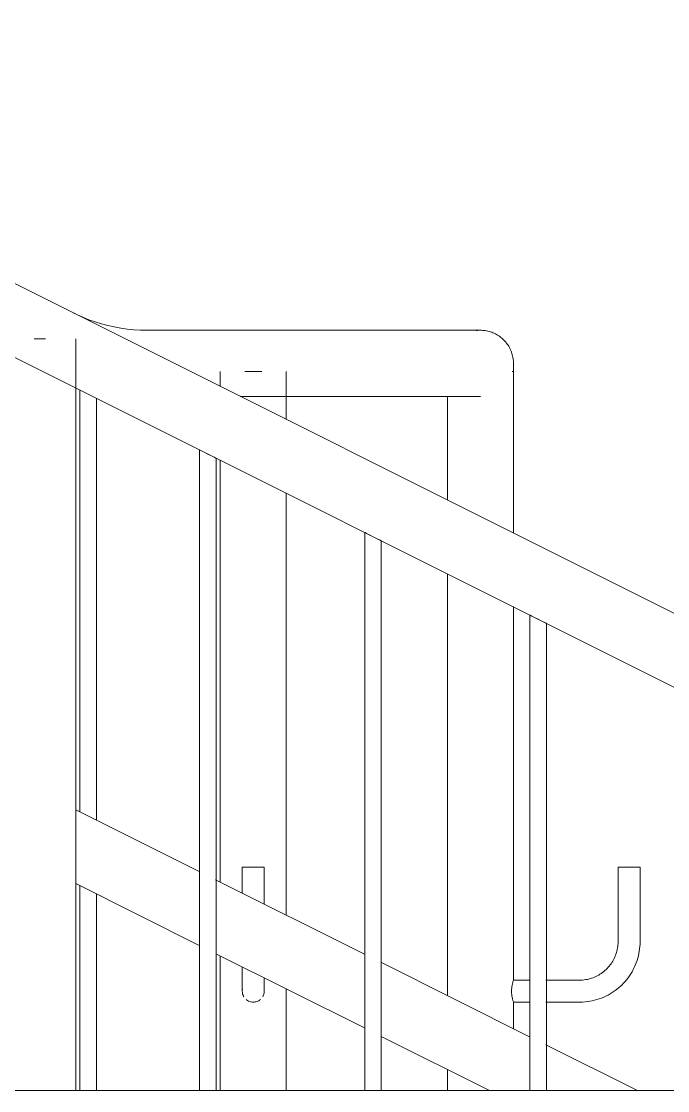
# Model space of a CAD drawing. Header units: millimetres. Extents: x -515342 to 330399, y -224905 to 507333.
# Drawn here: x 328046 to 328437, y 2438 to 3085 of the extents above; entities that cross this region are included whole.
import ezdxf

# ---------------------------------------------------------------- set-up
doc = ezdxf.new("R2010")
doc.units = ezdxf.units.MM
doc.layers.get('0').update_dxf_attribs({"lineweight": 0})
doc.layers.add('Ограждение', color=7, linetype='Continuous', lineweight=0)

# ---------------------------------------------------------------- blocks, each defined once
blk = doc.blocks.new('Тип верхнего поручня - Верхний поручень_Внутренний_-9721785-О_АР_Эскиз_Фасад 1-12 копия 1')
at = {"layer": 'Ограждение'}
blk.add_line((105255, 370), (103140, 370), dxfattribs=at)
blk = doc.blocks.new('Ограждение - АР_Ограждение_Балясина_D40 доп поручень 700_900-10028975-О_АР_Эскиз_Фасад 1-12 копия 1')
at = {"layer": 'Ограждение'}
for p, q in [((104729.82, 825), (104735, 825)), ((104735, 825), (104736.65, 825)), ((104755, 370), (104755, 825))]:
    blk.add_line(p, q, dxfattribs=at)
blk = doc.blocks.new('Ограждение - АР_Ограждение_Балясина_10-V218-О_АР_Эскиз_Фасад 1-12 копия 1')
at = {"layer": 'Ограждение'}
for p, q in [((104830, 757.78), (104830, 370)), ((104840, 370), (104840, 752.78))]:
    blk.add_line(p, q, dxfattribs=at)
at = {"layer": 'Ограждение', "flags": 128}
for points in [[(104835, 755.28), (104832.83, 756.36), (104831.09, 757.23), (104830.13, 757.72), (104830, 757.78)], [(104840, 752.78), (104839.87, 752.84), (104838.91, 753.32), (104837.17, 754.19), (104835, 755.28)]]:
    blk.add_lwpolyline(points, dxfattribs=at)
blk = doc.blocks.new('Ограждение - АР_Ограждение_Балясина_10-V219-О_АР_Эскиз_Фасад 1-12 копия 1')
at = {"layer": 'Ограждение'}
for p, q in [((104930, 707.78), (104930, 370)), ((104940, 370), (104940, 702.78))]:
    blk.add_line(p, q, dxfattribs=at)
at = {"layer": 'Ограждение', "flags": 128}
for points in [[(104935, 705.28), (104932.83, 706.36), (104931.09, 707.23), (104930.13, 707.72), (104930, 707.78)], [(104940, 702.78), (104939.87, 702.84), (104938.91, 703.32), (104937.17, 704.19), (104935, 705.28)]]:
    blk.add_lwpolyline(points, dxfattribs=at)
blk = doc.blocks.new('Ограждение - АР_Ограждение_Балясина_10-V220-О_АР_Эскиз_Фасад 1-12 копия 1')
at = {"layer": 'Ограждение'}
for p, q in [((105030, 657.78), (105030, 370)), ((105040, 370), (105040, 652.78))]:
    blk.add_line(p, q, dxfattribs=at)
at = {"layer": 'Ограждение', "flags": 128}
for points in [[(105035, 655.28), (105032.83, 656.36), (105031.09, 657.23), (105030.13, 657.72), (105030, 657.78)], [(105040, 652.78), (105039.87, 652.84), (105038.91, 653.32), (105037.17, 654.19), (105035, 655.28)]]:
    blk.add_lwpolyline(points, dxfattribs=at)
blk = doc.blocks.new('Ограждение - Ограждение-9728431-О_АР_Эскиз_Фасад 1-12 копия 1')
for name in ['Ограждение - АР_Ограждение_Балясина_D40 доп поручень 700_900-10028975-О_АР_Эскиз_Фасад 1-12 копия 1', 'Ограждение - АР_Ограждение_Балясина_10-V218-О_АР_Эскиз_Фасад 1-12 копия 1', 'Ограждение - АР_Ограждение_Балясина_10-V219-О_АР_Эскиз_Фасад 1-12 копия 1', 'Ограждение - АР_Ограждение_Балясина_10-V220-О_АР_Эскиз_Фасад 1-12 копия 1']:
    blk.add_blockref(name, (0, 0))
blk = doc.blocks.new('Тип верхнего поручня - Верхний поручень_Внутренний_-9728835-О_АР_Эскиз_Фасад 1-12 копия 1')
at = {"layer": 'Ограждение'}
for p, q in [((105313.89, 560.56), (104400.68, 1017.16)), ((104382.79, 981.38), (105296, 524.78))]:
    blk.add_line(p, q, dxfattribs=at)
blk = doc.blocks.new('Тип перил - Перила_Внутренний_-9728852-О_АР_Эскиз_Фасад 1-12 копия 1')
at = {"layer": 'Ограждение'}
for p, q in [((104830.13, 502.44), (104755.41, 539.8)), ((104755.41, 495.07), (104830.13, 457.72)), ((104930.13, 452.44), (104839.65, 497.67)), ((104839.87, 452.84), (104930.13, 407.72)), ((105030.13, 402.44), (104939.65, 447.67)), ((104939.87, 402.84), (105005.56, 370)), ((105095, 370), (105039.65, 397.67))]:
    blk.add_line(p, q, dxfattribs=at)
blk = doc.blocks.new('Ограждение - АР_Ограждение_Балясина_10-V258-О_АР_Эскиз_Фасад 1-12 копия 1')
at = {"layer": 'Ограждение'}
for p, q in [((104757.5, 538.75), (104757.5, 794.03)), ((104767.5, 789.03), (104767.5, 533.75)), ((104757.5, 370), (104757.5, 494.03)), ((104767.5, 489.03), (104767.5, 370))]:
    blk.add_line(p, q, dxfattribs=at)
blk = doc.blocks.new('Ограждение - АР_Ограждение_Балясина_D40 доп поручень 700_900-10261106-О_АР_Эскиз_Фасад 1-12 копия 1')
at = {"layer": 'Ограждение'}
for p, q in [((104842.5, 796.25), (104842.5, 805.2)), ((104862.5, 805.2), (104857.32, 805.2)), ((104867.68, 805.2), (104862.5, 805.2)), ((104882.5, 805.2), (104882.5, 776.25)), ((104842.5, 496.25), (104842.5, 751.53)), ((104882.5, 731.53), (104882.5, 476.25)), ((104855.83, 489.58), (104855.83, 505.2)), ((104862.5, 505.2), (104855.83, 505.2)), ((104869.17, 505.2), (104862.5, 505.2)), ((104869.17, 505.2), (104869.17, 482.92)), ((104842.5, 370), (104842.5, 451.53)), ((104882.5, 431.53), (104882.5, 370))]:
    blk.add_line(p, q, dxfattribs=at)
at = {"layer": 'Ограждение', "flags": 128}
for points in [[(104855.83, 430.2), (104855.83, 430.22), (104855.83, 430.3), (104855.83, 430.42), (104855.83, 430.58), (104855.83, 430.8), (104855.83, 431.06), (104855.83, 431.37), (104855.83, 431.72), (104855.83, 432.12), (104855.83, 432.57), (104855.83, 433.06), (104855.83, 433.59), (104855.83, 434.17), (104855.83, 434.78), (104855.83, 435.44), (104855.83, 436.14), (104855.83, 436.87), (104855.83, 437.65), (104855.83, 438.45), (104855.83, 439.3), (104855.83, 440.18), (104855.83, 441.09), (104855.83, 442.03), (104855.83, 442.99), (104855.83, 443.99), (104855.83, 445.01)], [(104869.17, 437.86), (104869.17, 437.08), (104869.17, 436.33), (104869.17, 435.62), (104869.17, 434.96), (104869.17, 434.33), (104869.17, 433.74), (104869.17, 433.2), (104869.17, 432.7), (104869.17, 432.24), (104869.17, 431.83), (104869.17, 431.46), (104869.17, 431.14), (104869.17, 430.86), (104869.17, 430.64), (104869.17, 430.46), (104869.17, 430.32), (104869.17, 430.24), (104869.17, 430.2)]]:
    blk.add_lwpolyline(points, dxfattribs=at)
at = {"layer": 'Ограждение'}
for points, knots in [([(104855.94, 431.37), (104855.89, 431.13), (104855.84, 430.65), (104855.83, 429.9), (104855.9, 429.17), (104856.1, 428.24), (104856.41, 427.45), (104856.69, 426.94), (104856.73, 426.85)], [0.4444444, 0.4444444, 0.4444444, 0.4444444, 0.4791667, 0.5138889, 0.5486111, 0.5833333, 0.6527778, 0.6666667, 0.6666667, 0.6666667, 0.6666667]), ([(104868.27, 426.86), (104868.46, 427.19), (104868.79, 427.9), (104869.06, 428.89), (104869.16, 429.75), (104869.17, 430.5), (104869.12, 430.99), (104869.09, 431.22)], [0.3333333, 0.3333333, 0.3333333, 0.3333333, 0.3888889, 0.4444444, 0.4791667, 0.5138889, 0.5486111, 0.5486111, 0.5486111, 0.5486111]), ([(104858.21, 425.1), (104858.28, 425.04), (104858.73, 424.67), (104860.08, 423.85), (104861.49, 423.55), (104862.5, 423.53)], [0.7777778, 0.7777778, 0.7777778, 0.7777778, 0.7916667, 0.8611111, 1, 1, 1, 1])]:
    blk.add_open_spline(points, degree=3, knots=knots, dxfattribs=at)
blk.add_open_spline([(104862.5, 423.53), (104863.31, 423.54), (104864.83, 423.81), (104866.2, 424.6), (104866.79, 425.1)], degree=3, dxfattribs=at)
blk = doc.blocks.new('Ограждение - АР_Ограждение_Балясина_D40 доп поручень 700_900-10261104-О_АР_Эскиз_Фасад 1-12 копия 1')
at = {"layer": 'Ограждение'}
for p, q in [((105020, 805.2), (105019.32, 805.2)), ((105020, 805.2), (105020, 707.5)), ((104980, 727.5), (104980, 790.21)), ((104980, 427.5), (104980, 682.78)), ((105020, 663.01), (105020, 436.87)), ((105083.33, 460.2), (105083.33, 505.2)), ((105096.67, 505.2), (105083.33, 505.2)), ((105096.67, 505.2), (105096.67, 460.2)), ((105020, 436.87), (105030.13, 436.87)), ((105039.69, 436.87), (105060, 436.87)), ((105020, 423.53), (105020, 407.5)), ((105030.13, 423.53), (105020, 423.53)), ((105060, 423.53), (105039.68, 423.53)), ((104980, 370), (104980, 382.78))]:
    blk.add_line(p, q, dxfattribs=at)
at = {"layer": 'Ограждение', "flags": 128}
for points in [[(105096.67, 460.2), (105096.64, 458.73), (105096.55, 457.27), (105096.4, 455.81), (105096.2, 454.36), (105095.94, 452.92), (105095.62, 451.48), (105095.24, 450.07), (105094.81, 448.67), (105094.32, 447.28), (105093.77, 445.92), (105093.17, 444.58), (105092.52, 443.27), (105091.82, 441.98), (105091.07, 440.72), (105090.26, 439.5), (105089.41, 438.3), (105088.51, 437.14), (105087.57, 436.02), (105086.58, 434.94), (105085.55, 433.9), (105084.47, 432.9), (105083.36, 431.94), (105082.21, 431.03), (105081.03, 430.16), (105079.81, 429.35), (105078.56, 428.58), (105077.28, 427.86), (105075.98, 427.2), (105074.64, 426.58), (105073.29, 426.03), (105071.91, 425.52), (105070.51, 425.07), (105069.1, 424.68), (105067.67, 424.34), (105066.23, 424.07), (105064.78, 423.85), (105063.32, 423.68), (105061.86, 423.58), (105060.4, 423.54), (105060, 423.53)], [(105060, 436.87), (105060.93, 436.89), (105061.86, 436.94), (105062.79, 437.03), (105063.72, 437.16), (105064.64, 437.33), (105065.55, 437.54), (105066.45, 437.78), (105067.34, 438.05), (105068.22, 438.36), (105069.09, 438.71), (105069.94, 439.09), (105070.77, 439.5), (105071.59, 439.95), (105072.39, 440.43), (105073.17, 440.94), (105073.93, 441.48), (105074.67, 442.06), (105075.39, 442.66), (105076.07, 443.29), (105076.74, 443.94), (105077.38, 444.63), (105077.98, 445.33), (105078.56, 446.06), (105079.11, 446.82), (105079.63, 447.59), (105080.12, 448.39), (105080.58, 449.2), (105081, 450.03), (105081.39, 450.88), (105081.75, 451.74), (105082.07, 452.62), (105082.35, 453.51), (105082.6, 454.41), (105082.82, 455.32), (105082.99, 456.23), (105083.13, 457.16), (105083.24, 458.08), (105083.3, 459.02), (105083.33, 459.95), (105083.33, 460.2)]]:
    blk.add_lwpolyline(points, dxfattribs=at)
at = {"layer": 'Ограждение'}
blk.add_open_spline([(105020, 436.87), (105020, 436.86), (105019.9, 436.59), (105019.6, 435.6), (105019.34, 434.51), (105019.14, 433.56), (105018.99, 432.5), (105018.89, 431.51), (105018.86, 430.65), (105018.86, 429.9), (105018.88, 429.17), (105018.95, 428.24), (105019.1, 427.08), (105019.34, 425.88), (105019.59, 424.88), (105019.89, 423.85), (105020, 423.55), (105020, 423.53)], degree=3, knots=[0, 0, 0, 0, 0.111111, 0.222222, 0.277778, 0.333333, 0.388889, 0.444444, 0.479167, 0.513889, 0.548611, 0.583333, 0.652778, 0.722222, 0.791667, 0.861111, 1, 1, 1, 1], dxfattribs=at)
blk = doc.blocks.new('Ограждение - Ограждение-9728925-О_АР_Эскиз_Фасад 1-12 копия 1')
for name in ['Ограждение - АР_Ограждение_Балясина_D40 доп поручень 700_900-10261106-О_АР_Эскиз_Фасад 1-12 копия 1', 'Ограждение - АР_Ограждение_Балясина_D40 доп поручень 700_900-10261104-О_АР_Эскиз_Фасад 1-12 копия 1', 'Ограждение - АР_Ограждение_Балясина_10-V258-О_АР_Эскиз_Фасад 1-12 копия 1']:
    blk.add_blockref(name, (0, 0))
blk = doc.blocks.new('Тип верхнего поручня - Верхний поручень_Внутренний_-9729062-О_АР_Эскиз_Фасад 1-12 копия 1')
at = {"layer": 'Ограждение'}
for p, q in [((104900, 830.2), (104798.21, 830.2)), ((104854.6, 790.2), (104900, 790.2))]:
    blk.add_line(p, q, dxfattribs=at)
at = {"layer": 'Ограждение', "flags": 128}
for points in [[(104798.21, 830.2), (104794.21, 830.28), (104790.22, 830.52), (104786.24, 830.92), (104782.27, 831.48), (104778.34, 832.19), (104774.44, 833.07), (104770.57, 834.09), (104766.75, 835.28), (104762.98, 836.61), (104759.26, 838.09), (104755.61, 839.72), (104753.49, 840.76)], [(105000, 830.2), (104999.92, 830.2), (104999.68, 830.2), (104999.28, 830.2), (104998.72, 830.2), (104998.01, 830.2), (104997.13, 830.2), (104996.11, 830.2), (104994.92, 830.2), (104993.59, 830.2), (104992.11, 830.2), (104990.48, 830.2), (104988.7, 830.2), (104986.78, 830.2), (104984.73, 830.2), (104982.53, 830.2), (104980.21, 830.2), (104977.76, 830.2), (104975.18, 830.2), (104972.48, 830.2), (104969.67, 830.2), (104966.75, 830.2), (104963.72, 830.2), (104960.58, 830.2), (104957.35, 830.2), (104954.03, 830.2), (104950.62, 830.2), (104947.13, 830.2), (104943.57, 830.2), (104939.93, 830.2), (104936.24, 830.2), (104932.48, 830.2), (104928.67, 830.2), (104924.82, 830.2), (104920.92, 830.2), (104917, 830.2), (104913.04, 830.2), (104909.07, 830.2), (104905.08, 830.2), (104901.08, 830.2), (104900, 830.2)], [(104997.39, 830.03), (104998.19, 830.12), (104998.98, 830.17), (104999.78, 830.2), (105000.58, 830.19), (105001.38, 830.15), (105002.18, 830.08), (105002.97, 829.98), (105003.76, 829.84), (105004.54, 829.68), (105005.32, 829.48), (105006.09, 829.25), (105006.84, 828.99), (105007.59, 828.7), (105008.32, 828.39), (105009.04, 828.04), (105009.75, 827.66), (105010.44, 827.26), (105011.11, 826.83), (105011.77, 826.37), (105012.41, 825.89), (105013.02, 825.38), (105013.62, 824.84), (105014.2, 824.29), (105014.75, 823.71), (105015.28, 823.11), (105015.78, 822.49), (105016.26, 821.85), (105016.71, 821.19), (105017.14, 820.51), (105017.54, 819.82), (105017.91, 819.11), (105018.25, 818.38), (105018.56, 817.65), (105018.84, 816.9), (105019.1, 816.14), (105019.32, 815.37), (105019.51, 814.6), (105019.67, 813.81), (105019.8, 813.02), (105019.9, 812.23), (105019.96, 811.43), (105020, 810.63), (105020, 810.2)], [(105020, 810.2), (105020, 810.14), (105020, 809.94), (105020, 809.62), (105020, 809.18), (105020, 808.61), (105020, 807.91), (105020, 807.08), (105020, 806.14), (105020, 805.07), (105020, 803.88), (105020, 802.58), (105020, 801.16), (105020, 799.63), (105020, 797.98), (105020, 796.23), (105020, 794.37), (105020, 792.41), (105020, 790.34), (105020, 788.19), (105020, 785.94), (105020, 783.6), (105020, 781.17)], [(104900, 790.2), (104904, 790.2), (104907.99, 790.2), (104911.97, 790.2), (104915.93, 790.2), (104919.87, 790.2), (104923.77, 790.2), (104927.64, 790.2), (104931.46, 790.2), (104935.23, 790.2), (104938.94, 790.2), (104942.59, 790.2), (104946.18, 790.2), (104949.69, 790.2), (104953.12, 790.2), (104956.46, 790.2), (104959.72, 790.2), (104962.88, 790.2), (104965.94, 790.2), (104968.89, 790.2), (104971.74, 790.2), (104974.46, 790.2), (104977.07, 790.2), (104979.56, 790.2), (104981.92, 790.2), (104984.15, 790.2), (104986.24, 790.2), (104988.2, 790.2), (104990.01, 790.2), (104991.68, 790.2), (104993.2, 790.2), (104994.58, 790.2), (104995.8, 790.2), (104996.87, 790.2), (104997.79, 790.2), (104998.54, 790.2), (104999.15, 790.2), (104999.59, 790.2), (104999.87, 790.2), (104999.99, 790.2), (105000, 790.2)], [(104980, 780.5), (104980, 782.95), (104980, 785.31), (104980, 787.59), (104980, 789.77)]]:
    blk.add_lwpolyline(points, dxfattribs=at)
blk = doc.blocks.new('СД_Люблино_Фасады_rvt-1-О_АР_Эскиз_Фасад 1-12 копия 1')
at = {"layer": 'Ограждение', "lineweight": 9}
for name in ['Тип верхнего поручня - Верхний поручень_Внутренний_-9729062-О_АР_Эскиз_Фасад 1-12 копия 1', 'Тип верхнего поручня - Верхний поручень_Внутренний_-9728835-О_АР_Эскиз_Фасад 1-12 копия 1', 'Ограждение - Ограждение-9728925-О_АР_Эскиз_Фасад 1-12 копия 1', 'Ограждение - Ограждение-9728431-О_АР_Эскиз_Фасад 1-12 копия 1', 'Тип перил - Перила_Внутренний_-9728852-О_АР_Эскиз_Фасад 1-12 копия 1', 'Тип верхнего поручня - Верхний поручень_Внутренний_-9721785-О_АР_Эскиз_Фасад 1-12 копия 1']:
    blk.add_blockref(name, (0, 0), dxfattribs=at)

msp = doc.modelspace()

# ---------------------------------------------------------------- block references
msp.add_blockref('СД_Люблино_Фасады_rvt-1-О_АР_Эскиз_Фасад 1-12 копия 1', (223323.3997, 2067.7355))

doc.saveas('drawing.dxf')
